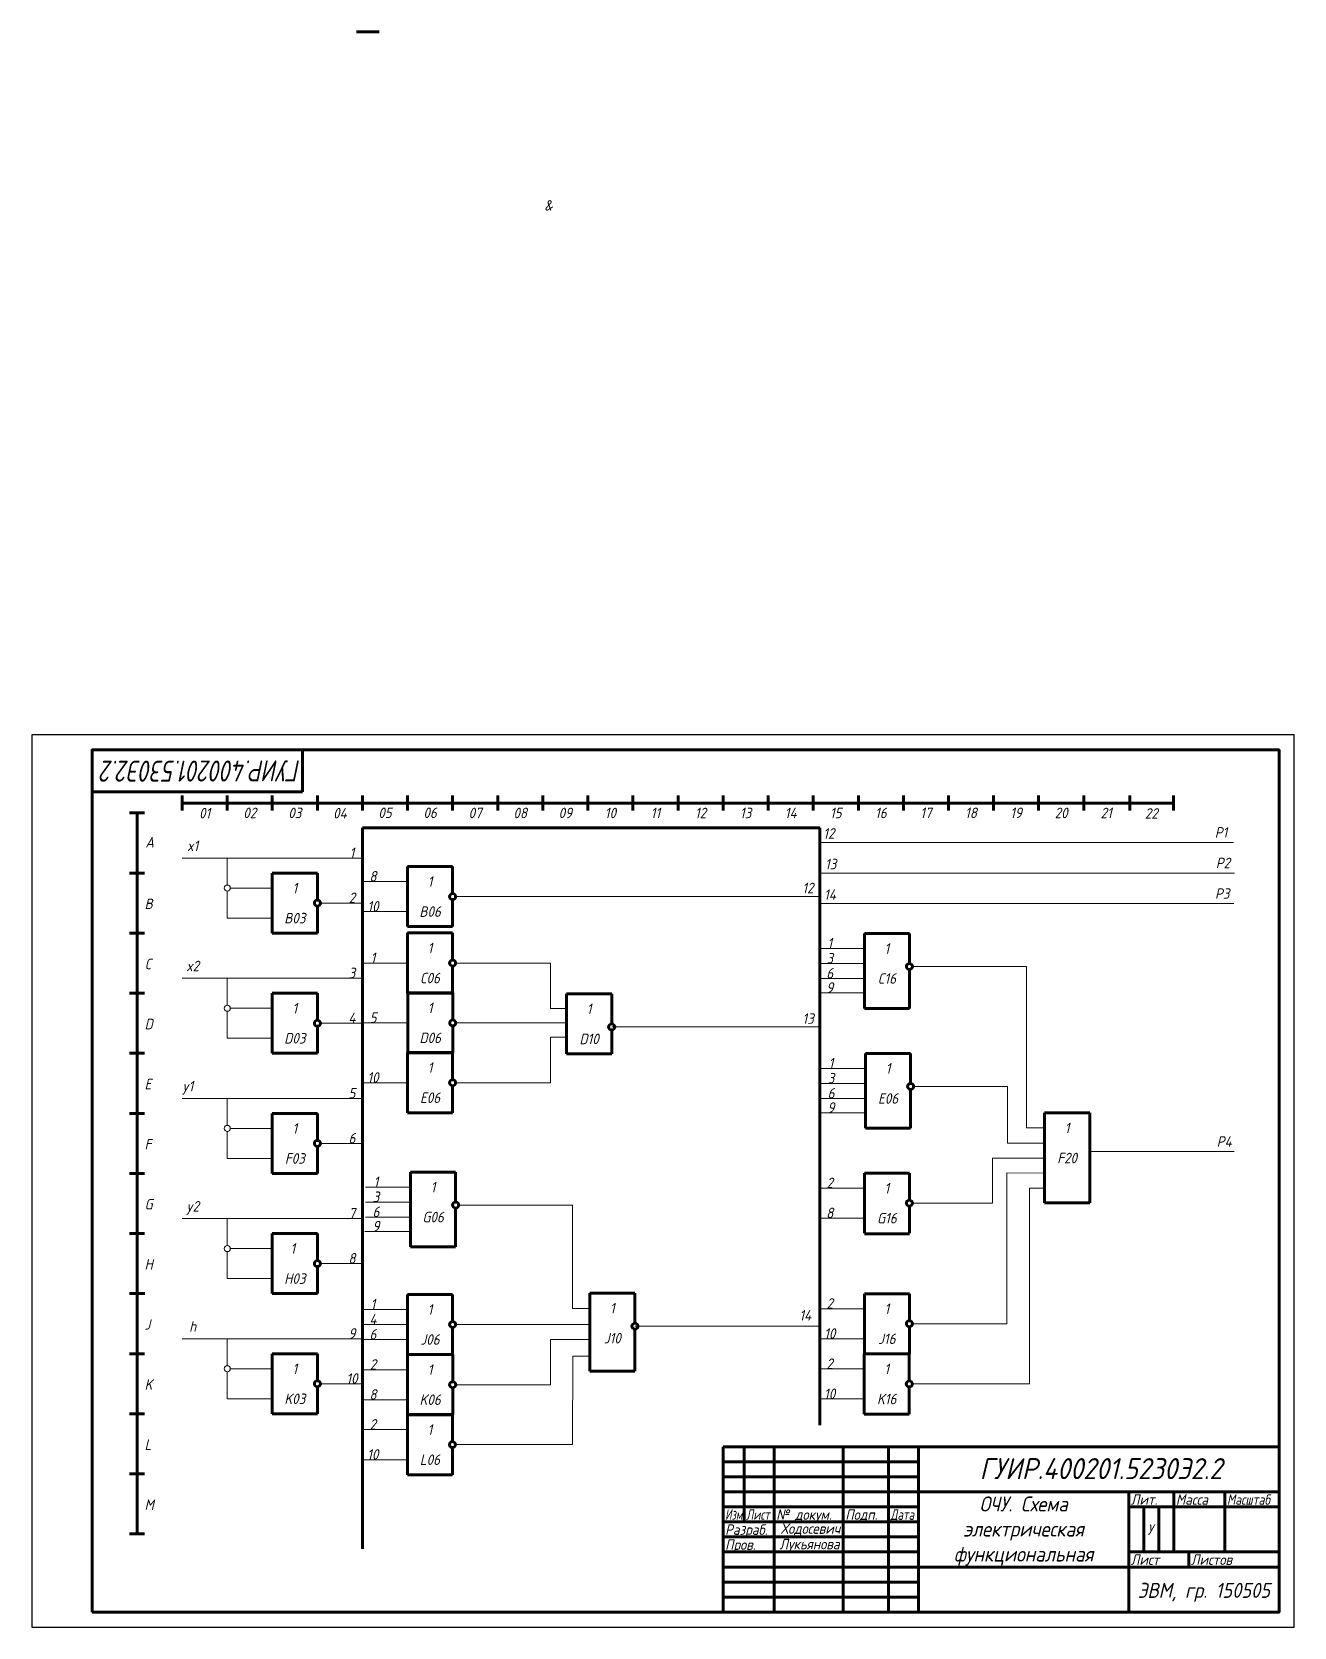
# Model space of a CAD drawing. Header units: millimetres. Extents: x 0 to 420, y 0 to 531.
import ezdxf
from ezdxf.enums import TextEntityAlignment as Align

# ---------------------------------------------------------------- set-up
doc = ezdxf.new("R2010")
doc.units = ezdxf.units.MM
doc.header["$LTSCALE"] = 0.5
doc.layers.get('0').update_dxf_attribs({"lineweight": 60})
doc.layers.get('Defpoints').update_dxf_attribs({"color": 5})
doc.layers.add('4-текст', color=7, linetype='Continuous', true_color=0x00ad00)
doc.styles.get("Standard").update_dxf_attribs({"font": 'ISOCPEUI.TTF', "width": 0.9})

msp = doc.modelspace()

# ---------------------------------------------------------------- linework, layer by layer
at = {"lineweight": 100}
for p, q in [((108, 531), (115.5, 531)), ((20, 292), (90, 292)), ((90, 292), (90, 278)), ((20, 278), (90, 278)), ((50, 274.3), (50, 276.8)), ((50, 276.8), (50, 271.8)), ((65, 274.3), (65, 276.8)), ((65, 276.8), (65, 271.8)), ((80, 274.3), (80, 276.8)), ((80, 276.8), (80, 271.8)), ((95, 271.8), (95, 276.8)), ((110, 271.8), (110, 276.8)), ((125, 271.8), (125, 276.8)), ((140, 274.3), (140, 276.8)), ((140, 276.8), (140, 271.8)), ((155, 274.3), (155, 276.8)), ((155, 276.8), (155, 271.8)), ((170, 274.3), (170, 276.8)), ((170, 276.8), (170, 274.3)), ((170, 276.8), (170, 271.8)), ((185, 274.3), (185, 276.8)), ((185, 276.8), (185, 271.8)), ((200, 274.3), (200, 276.8)), ((200, 276.8), (200, 271.8)), ((215, 274.3), (215, 276.8)), ((215, 276.8), (215, 271.8)), ((230, 274.3), (230, 276.8)), ((230, 276.8), (230, 271.8)), ((245, 274.3), (245, 276.8)), ((245, 276.8), (245, 271.8)), ((260, 274.3), (260, 276.8)), ((260, 276.8), (260, 271.8)), ((275, 274.3), (275, 276.8)), ((275, 276.8), (275, 271.8)), ((290, 274.3), (290, 276.8)), ((290, 276.8), (290, 271.8)), ((305, 274.3), (305, 276.8)), ((305, 276.8), (305, 271.8)), ((320, 274.3), (320, 276.8)), ((320, 276.8), (320, 271.8)), ((335, 274.3), (335, 276.8)), ((335, 276.8), (335, 271.8)), ((350, 274.3), (350, 276.8)), ((350, 276.8), (350, 271.8)), ((365.37, 276.83), (365.37, 271.83)), ((379.91, 276.8), (379.91, 271.8)), ((35, 271), (32.5, 271)), ((32.5, 271), (37.5, 271)), ((35, 271), (35, 188)), ((35, 271), (35, 51)), ((50, 274.3), (379.91, 274.3)), ((50, 274.3), (50, 271.8)), ((95, 274.3), (95, 271.8)), ((110, 274.3), (110, 271.8)), ((125, 274.3), (125, 271.8)), ((110, 266), (110, 31)), ((110, 266), (262.16, 266)), ((262.16, 266), (262.16, 67.17)), ((35, 251), (32.5, 251)), ((32.5, 251), (37.5, 251)), ((80, 251), (95, 251)), ((80, 231), (80, 251)), ((80, 251), (80, 247.75)), ((95, 251), (95, 242)), ((125, 253.17), (140, 253.17)), ((125, 233.17), (125, 253.17)), ((125, 253.17), (125, 249.92)), ((140, 253.17), (140, 244.17)), ((80, 236), (80, 246)), ((125, 243.17), (125, 246.42)), ((140, 244.17), (140, 246.42)), ((80, 241), (80, 244.25)), ((95, 242), (95, 244.25)), ((95, 240), (95, 231)), ((125, 236.42), (125, 239.92)), ((140, 242.17), (140, 233.17)), ((80, 234.25), (80, 237.75)), ((80, 231), (80, 234.25)), ((125, 233.17), (125, 236.42)), ((35, 231), (32.5, 231)), ((32.5, 231), (37.5, 231)), ((95, 231), (80, 231)), ((139.99, 231.05), (124.99, 231.05)), ((124.99, 231.05), (139.99, 231.05)), ((124.99, 211.05), (124.99, 231.05)), ((124.99, 231.05), (124.99, 227.8)), ((140, 233.17), (125, 233.17)), ((125, 233.17), (140, 233.17)), ((139.99, 231.05), (139.99, 222.05)), ((277, 230.9), (292, 230.9)), ((277, 210.9), (277, 230.9)), ((277, 230.9), (277, 227.65)), ((292, 230.9), (292, 221.9)), ((124.99, 221.05), (124.99, 224.3)), ((139.99, 222.05), (139.99, 224.3)), ((277, 220.9), (277, 224.15)), ((292, 220.88), (292, 224.15)), ((124.99, 214.3), (124.99, 217.8)), ((139.99, 220.05), (139.99, 211.05)), ((292, 218.9), (292, 205.96)), ((124.99, 211.05), (124.99, 214.3)), ((277, 214.15), (277, 217.65)), ((277, 205.96), (277, 214.15)), ((35, 211), (32.5, 211)), ((32.5, 211), (37.5, 211)), ((35, 211), (35, 201)), ((80, 211), (95, 211)), ((80, 191), (80, 211)), ((80, 211), (80, 207.75)), ((80, 211), (80, 206)), ((95, 211), (95, 202)), ((124.99, 211.05), (139.99, 211.05)), ((139.99, 211.05), (124.99, 211.05)), ((140.04, 211.13), (125.04, 211.13)), ((125.04, 211.13), (140.04, 211.13)), ((125.04, 191.13), (125.04, 211.13)), ((125.04, 211.13), (125.04, 207.88)), ((140.04, 211.13), (140.04, 202.13)), ((177.92, 210.79), (192.92, 210.79)), ((177.92, 190.85), (177.92, 210.79)), ((177.92, 210.79), (177.92, 207.54)), ((192.92, 210.79), (192.92, 201.79)), ((80, 201), (80, 204.25)), ((95, 202), (95, 204.25)), ((125.04, 201.13), (125.04, 204.38)), ((140.04, 202.13), (140.04, 204.38)), ((177.92, 200.79), (177.92, 204.04)), ((192.92, 200.77), (192.92, 204.04)), ((292, 205.96), (277, 205.96)), ((80, 194.25), (80, 197.75)), ((95, 200), (95, 191)), ((125.04, 194.38), (125.04, 197.88)), ((140.04, 200.13), (140.04, 191.13)), ((177.92, 194.04), (177.92, 197.54)), ((192.92, 198.79), (192.92, 190.85)), ((80, 191), (80, 194.25)), ((140, 191.22), (125, 191.22)), ((125, 191.22), (140, 191.22)), ((125, 171.22), (125, 191.22)), ((125, 191.22), (125, 187.97)), ((125.04, 191.13), (125.04, 194.38)), ((140, 191.22), (140, 182.22)), ((177.92, 190.85), (177.92, 194.04)), ((35, 191), (32.5, 191)), ((32.5, 191), (37.5, 191)), ((95, 191), (80, 191)), ((125.04, 191.13), (140.04, 191.13)), ((140.04, 191.13), (125.04, 191.13)), ((192.92, 190.85), (177.92, 190.85)), ((277.41, 190.97), (292.41, 190.97)), ((277.41, 170.97), (277.41, 190.97)), ((277.41, 190.97), (277.41, 187.72)), ((292.41, 190.97), (292.41, 181.97)), ((125, 181.22), (125, 184.47)), ((140, 182.22), (140, 184.47)), ((277.41, 180.97), (277.41, 184.22)), ((292.41, 180.95), (292.41, 184.22)), ((125, 174.47), (125, 177.97)), ((140, 180.22), (140, 171.22)), ((277.41, 174.22), (277.41, 177.72)), ((292.41, 178.97), (292.41, 166.03)), ((35, 171), (32.5, 171)), ((32.5, 171), (37.5, 171)), ((80, 171), (95, 171)), ((80, 151), (80, 171)), ((80, 171), (80, 167.75)), ((95, 171), (95, 162)), ((125, 171.22), (125, 174.47)), ((125, 171.22), (140, 171.22)), ((140, 171.22), (125, 171.22)), ((277.41, 166.03), (277.41, 174.22)), ((336.98, 171.14), (351.98, 171.14)), ((336.98, 151.14), (336.98, 171.14)), ((336.98, 171.14), (336.98, 167.89)), ((351.98, 171.14), (351.98, 162.14)), ((80, 156), (80, 166)), ((262.16, 168.96), (262.16, 163.96)), ((292.41, 166.03), (277.41, 166.03)), ((80, 161), (80, 164.25)), ((95, 162), (95, 164.25)), ((95, 160), (95, 151)), ((336.98, 161.14), (336.98, 164.39)), ((351.98, 158.29), (351.98, 164.39)), ((80, 154.25), (80, 157.75)), ((80, 151), (80, 154.25)), ((336.98, 154.39), (336.98, 157.89)), ((336.98, 141.2), (336.98, 154.39)), ((351.98, 159.14), (351.98, 141.2)), ((35, 151), (32.5, 151)), ((32.5, 151), (37.5, 151)), ((95, 151), (80, 151)), ((126, 151.49), (141, 151.49)), ((126, 131.49), (126, 151.49)), ((126, 151.49), (126, 148.24)), ((141, 151.49), (141, 142.49)), ((277, 151.12), (292, 151.12)), ((277, 131.12), (277, 151.12)), ((277, 151.12), (277, 147.87)), ((292, 151.12), (292, 142.12)), ((336.98, 151.14), (336.98, 146.14)), ((126, 141.49), (126, 144.74)), ((141, 141.48), (141, 144.74)), ((277, 141.12), (277, 144.37)), ((292, 142.12), (292, 144.37)), ((126, 134.74), (126, 138.24)), ((141, 139.49), (141, 126.56)), ((292, 140.12), (292, 131.12)), ((351.98, 141.2), (336.98, 141.2)), ((126, 126.56), (126, 134.74)), ((277, 134.37), (277, 137.87)), ((277, 131.12), (277, 134.37)), ((35, 131), (32.5, 131)), ((32.5, 131), (37.5, 131)), ((80, 131), (95, 131)), ((80, 111), (80, 131)), ((80, 131), (80, 127.75)), ((95, 131), (95, 122)), ((292, 130.9), (277, 130.9)), ((80, 116), (80, 126)), ((80, 121), (80, 124.25)), ((95, 122), (95, 124.25)), ((141, 126.56), (126, 126.56)), ((80, 114.25), (80, 117.75)), ((95, 120), (95, 111)), ((80, 111), (80, 114.25)), ((37.58, 111), (32.5, 111)), ((95, 111), (80, 111)), ((139.98, 110.73), (124.98, 110.73)), ((124.98, 110.73), (139.98, 110.73)), ((124.98, 90.73), (124.98, 110.73)), ((124.98, 110.73), (124.98, 107.48)), ((139.98, 110.73), (139.98, 101.73)), ((185.66, 111.17), (200.66, 111.17)), ((185.66, 91.17), (185.66, 111.17)), ((185.66, 111.17), (185.66, 107.92)), ((200.66, 111.17), (200.66, 102.17)), ((277, 90.98), (277, 110.98)), ((277, 110.98), (277, 107.73)), ((277, 110.98), (292, 110.98)), ((292, 110.98), (292, 101.98)), ((124.98, 100.73), (124.98, 103.98)), ((139.98, 101.73), (139.98, 103.98)), ((185.66, 101.17), (185.66, 104.42)), ((200.66, 101.15), (200.66, 104.42)), ((277, 100.98), (277, 104.23)), ((292, 101.98), (292, 104.23)), ((124.98, 93.98), (124.98, 97.48)), ((139.98, 99.73), (139.98, 90.73)), ((185.66, 100.72), (185.66, 95.72)), ((185.66, 94.42), (185.66, 97.92)), ((200.66, 99.17), (200.66, 85.23)), ((277, 94.23), (277, 97.73)), ((292, 99.98), (292, 90.98)), ((35, 91), (32.5, 91)), ((32.5, 91), (37.5, 91)), ((80, 91), (95, 91)), ((80, 71), (80, 91)), ((80, 91), (80, 87.75)), ((95, 91), (95, 82)), ((124.98, 90.73), (124.98, 93.98)), ((124.98, 90.73), (139.98, 90.73)), ((139.98, 90.73), (124.98, 90.73)), ((125.01, 90.69), (140.01, 90.69)), ((125.01, 70.69), (125.01, 90.69)), ((125.01, 90.69), (125.01, 87.44)), ((140.01, 90.69), (140.01, 81.69)), ((185.66, 85.23), (185.66, 94.42)), ((276.95, 70.93), (276.95, 90.93)), ((276.95, 90.93), (276.95, 87.68)), ((276.95, 90.93), (291.95, 90.93)), ((277, 90.98), (277, 94.23)), ((292, 90.98), (277, 90.98)), ((291.95, 90.93), (291.95, 81.93)), ((80, 76), (80, 86)), ((200.66, 85.23), (185.66, 85.23)), ((80, 81), (80, 84.25)), ((95, 82), (95, 84.25)), ((95, 80), (95, 71)), ((125.01, 80.69), (125.01, 83.94)), ((140.01, 81.69), (140.01, 83.94)), ((140.01, 79.69), (140.01, 70.69)), ((276.95, 80.93), (276.95, 84.18)), ((291.95, 81.93), (291.95, 84.18)), ((291.95, 79.93), (291.95, 70.93)), ((80, 74.25), (80, 77.75)), ((125.01, 73.94), (125.01, 77.44)), ((276.95, 74.18), (276.95, 77.68)), ((35, 71), (32.5, 71)), ((32.5, 71), (37.5, 71)), ((80, 71), (80, 74.25)), ((95, 71), (80, 71)), ((124.94, 50.73), (124.94, 70.73)), ((124.94, 70.73), (124.94, 67.48)), ((124.94, 70.73), (139.94, 70.73)), ((125.01, 70.69), (125.01, 73.94)), ((140.01, 70.69), (125.01, 70.69)), ((139.94, 70.73), (139.94, 61.73)), ((276.95, 70.93), (276.95, 74.18)), ((291.95, 70.93), (276.95, 70.93)), ((124.94, 60.73), (124.94, 63.98)), ((139.94, 61.73), (139.94, 63.98)), ((139.94, 59.73), (139.94, 50.73)), ((415, 60), (230, 60)), ((230, 5), (230, 60)), ((237, 60), (237, 35)), ((247, 5), (247, 60)), ((270, 60), (270, 5)), ((285, 5), (285, 60)), ((295, 60), (295, 5)), ((124.94, 53.98), (124.94, 57.48)), ((124.94, 50.73), (124.94, 53.98)), ((230, 55), (295, 55)), ((35, 51), (32.5, 51)), ((32.5, 51), (37.5, 51)), ((35, 51), (35, 31)), ((139.94, 50.73), (124.94, 50.73)), ((230, 50), (295, 50)), ((230, 45), (295, 45)), ((295, 45), (415, 45)), ((365, 5), (365, 45)), ((365, 45), (365, 40)), ((380, 45), (380, 25)), ((397, 25), (397, 45)), ((230, 40), (295, 40)), ((365, 40), (415, 40)), ((370, 25), (370, 40)), ((375, 40), (375, 25)), ((230, 35), (295, 35)), ((37.5, 31), (32.5, 31)), ((35, 31), (37.5, 31)), ((110, 31), (110, 26)), ((230, 30), (295, 30)), ((230, 25), (295, 25)), ((365, 25), (415, 25)), ((385, 20), (385, 25)), ((230, 20), (295, 20)), ((295, 20), (415, 20)), ((230, 15), (295, 15)), ((230, 10), (295, 10))]:
    msp.add_line(p, q, dxfattribs=at)
msp.add_line((20, 278), (20, 278))
at = {"lineweight": 20}
for p, q in [((399.85, 261.19), (262.16, 261.19)), ((50, 256), (70.3, 256)), ((65, 251), (65, 255.94)), ((66, 256), (96, 256)), ((96, 256), (110, 256)), ((110, 256), (106.5, 256)), ((65, 247), (65, 251)), ((400.19, 251), (262.5, 251)), ((65, 241), (65, 245)), ((80, 246), (66, 246)), ((125, 248.17), (110, 248.17)), ((65, 241), (65, 236)), ((110, 241), (96, 241)), ((262.29, 243.17), (141, 243.17)), ((399.94, 240.82), (262.25, 240.82)), ((65, 236), (80, 236)), ((125, 238.17), (110, 238.17)), ((277, 225.9), (262, 225.9)), ((124.99, 221.05), (109.99, 221.05)), ((172.58, 221.04), (140.99, 221.05)), ((172.6, 205.89), (172.58, 221.04)), ((277, 220.9), (262, 220.9)), ((293, 219.9), (330.94, 219.9)), ((330.94, 166.18), (330.93, 219.92)), ((50, 216), (67.5, 216)), ((65, 207), (65, 215.92)), ((66, 216), (96, 216)), ((96, 216), (110, 216)), ((277, 215.9), (262, 215.9)), ((276.84, 211.13), (261.84, 211.13)), ((65, 201), (65, 205)), ((80, 206), (66, 206)), ((172.6, 205.89), (177.63, 205.89)), ((65, 201), (65, 196)), ((110, 201), (96, 201)), ((125.04, 201.13), (110.04, 201.13)), ((177.63, 201.12), (141.04, 201.13)), ((262.16, 199.79), (192.92, 199.79)), ((65, 196), (80, 196)), ((172.6, 181.21), (172.59, 196.35)), ((172.59, 196.35), (177.63, 196.35)), ((277.41, 185.97), (262.41, 185.97)), ((125, 181.22), (110, 181.22)), ((172.59, 181.21), (141, 181.22)), ((277.41, 180.97), (262.41, 180.97)), ((50, 176), (75.8, 176)), ((65, 176.03), (65, 167)), ((66, 176), (96, 176)), ((96, 176), (110, 176)), ((277.41, 175.97), (262.41, 175.97)), ((324.59, 179.97), (293.41, 179.97)), ((324.6, 179.97), (324.59, 161.14)), ((277.24, 171.19), (262.24, 171.19)), ((65, 165), (65, 161)), ((80, 166), (66, 166)), ((330.94, 166.18), (336.98, 166.18)), ((65, 161), (65, 156)), ((110, 161), (96, 161)), ((324.59, 161.14), (336.98, 161.14)), ((65, 156), (80, 156)), ((319.6, 156.14), (319.59, 141.12)), ((319.6, 156.14), (336.98, 156.14)), ((400.05, 158.29), (351.98, 158.29)), ((324.45, 151.22), (324.45, 100.98)), ((324.45, 151.22), (336.98, 151.14)), ((126, 146.49), (111, 146.49)), ((277, 146.12), (262, 146.12)), ((331.98, 146.14), (336.98, 146.14)), ((331.99, 80.93), (331.98, 146.14)), ((126, 141.49), (111, 141.49)), ((141.97, 140.49), (179.94, 140.49)), ((179.94, 140.49), (179.94, 106.07)), ((319.59, 141.12), (293, 141.12)), ((50, 136), (74.06, 136)), ((65, 127), (65, 135.94)), ((66, 136), (96, 136)), ((96, 136), (110, 136)), ((126, 136.49), (111, 136.49)), ((277, 136.12), (262, 136.12)), ((125.83, 131.72), (110.83, 131.72)), ((65, 121), (65, 125)), ((80, 126), (66, 126)), ((65, 121), (65, 116)), ((110, 121), (96, 121)), ((65, 116), (80, 116)), ((124.98, 105.73), (109.98, 105.73)), ((179.94, 106.07), (185.66, 106.07)), ((277, 105.98), (262, 105.98)), ((324.45, 100.98), (293, 100.98)), ((50, 96), (81.62, 96)), ((65, 87), (65, 95.95)), ((66, 96), (96, 96)), ((96, 96), (110, 96)), ((124.98, 100.73), (109.98, 100.73)), ((124.98, 95.73), (109.98, 95.73)), ((185.66, 100.72), (140.98, 100.73)), ((172.6, 95.71), (185.66, 95.72)), ((172.6, 95.71), (172.6, 80.69)), ((262.16, 100.17), (200.66, 100.17)), ((277, 95.98), (262, 95.98)), ((65, 81), (65, 85)), ((80, 86), (66, 86)), ((125.01, 85.69), (110.01, 85.69)), ((179.96, 90.16), (179.94, 60.73)), ((179.96, 90.16), (185.66, 90.16)), ((276.95, 85.93), (261.95, 85.93)), ((65, 81), (65, 76)), ((110, 81), (96, 81)), ((172.6, 80.69), (141.01, 80.69)), ((331.99, 80.93), (292.95, 80.93)), ((65, 76), (80, 76)), ((125.01, 75.69), (110.01, 75.69)), ((276.95, 75.93), (261.95, 75.93)), ((124.94, 65.73), (109.94, 65.73)), ((140.9, 60.73), (179.94, 60.73)), ((124.94, 55.73), (109.94, 55.73))]:
    msp.add_line(p, q, dxfattribs=at)
at = {"lineweight": 100}
msp.add_lwpolyline([(20, 5), (415, 5), (415, 292), (20, 292)], close=True, dxfattribs=at)
at = {"lineweight": 20}
for centre in [(65, 246), (65, 206), (65, 166), (65, 126), (65, 86)]:
    msp.add_circle(centre, 1, dxfattribs=at)
at = {"lineweight": 100}
for centre in [(95, 241), (140, 243.17), (139.99, 221.05), (292, 219.9), (95, 201), (140.04, 201.13), (192.92, 199.79), (140, 181.22), (292.41, 179.97), (95, 161), (141, 140.49), (292, 141.12), (95, 121), (139.98, 100.73), (200.66, 100.17), (292, 100.98), (95, 81), (140.01, 80.69), (291.95, 80.93), (139.94, 60.73)]:
    msp.add_circle(centre, 1, dxfattribs=at)
at = {"layer": 'Defpoints'}
msp.add_lwpolyline([(0, 0), (420, 0), (420, 297), (0, 297)], close=True, dxfattribs=at)

# ---------------------------------------------------------------- texts
at = {"lineweight": 100, "width": 0.730892}
msp.add_text('ГУИР.400201.530Э2.2', height=7, rotation=180.1159, dxfattribs=at).set_placement((89.5, 288.53), (23.28, 288.39), align=Align.FIT)
at = {"lineweight": 100, "width": 0.863386}
msp.add_text('ЭВМ, гр. 150505', height=5, dxfattribs=at).set_placement((367.99, 9.73), (411.99, 9.73), align=Align.FIT)
at = {"lineweight": 100, "attachment_point": 1}
for s, width, heights, insert, char_height in [('&', 10, [0], (170.5, 475), 3.5), ('\\pxqc;01', 15, [0], (50, 272.71), 3.5), ('\\pxqc;02', 15, [0], (65, 272.77), 3.5), ('\\pxqc;03', 15, [0], (80, 272.77), 3.5), ('\\pxqc;04', 15, [0], (95, 272.67), 3.5), ('\\pxqc;05', 15, [0], (110, 272.82), 3.5), ('\\pxqc;06', 15, [0], (125, 272.82), 3.5), ('\\pxqc;07', 15, [0], (140, 272.75), 3.5), ('\\pxqc;08', 15, [0], (155, 272.75), 3.5), ('\\pxqc;09', 15, [0], (170, 272.75), 3.5), ('\\pxqc;10', 15, [0], (185, 272.75), 3.5), ('\\pxqc;11', 15, [0], (200, 272.75), 3.5), ('\\pxqc;12', 15, [0], (215, 272.75), 3.5), ('\\pxqc;13', 15, [0], (230, 272.75), 3.5), ('\\pxqc;14', 15, [0], (245, 272.75), 3.5), ('\\pxqc;15', 15, [0], (260, 272.75), 3.5), ('\\pxqc;16', 15, [0], (275, 272.76), 3.5), ('\\pxqc;17', 15, [0], (290, 272.8), 3.5), ('\\pxqc;18', 15, [0], (305, 272.8), 3.5), ('\\pxqc;19', 15, [0], (320, 272.8), 3.5), ('\\pxqc;20', 15, [0], (335, 272.76), 3.5), ('\\pxqc;2{\\fISOCPEUR|b0|i1|c204|p34;1}', 15, [0], (350, 272.76), 3.5), ('\\pxqc;2{\\fISOCPEUR|b0|i1|c204|p34;2}', 15, [0], (364.99, 272.59), 3.5), ('\\pxqc;12', 7, [0], (261.68, 265.94), 3.5), ('\\pxqc;P1', 7, [0], (392.21, 266.29), 3.5), ('\\pxqc;x1', 7, [0], (50, 261.83), 3.5), ('\\pxqc;1', 7, [0], (103, 259.5), 3.5), ('\\pxqc;13', 7, [0], (262.31, 255.75), 3.5), ('\\pxqc;P2', 7, [0], (392.84, 256.11), 3.5), ('\\pxqc;8', 7, [0], (110, 251.67), 3.5), ('\\pxqc;1', 15, [0], (125, 249.92), 3.5), ('\\pxqc;{\\fISOCPEUR|b0|i1|c204|p34;1}', 15, [0], (80, 247.75), 3.5), ('\\pxqc;2', 7, [0], (103, 244.5), 3.5), ('\\pxqc;12', 7, [0], (254.72, 247.78), 3.5), ('\\pxqc;14', 7, [0], (262.06, 245.57), 3.5), ('\\pxqc;P3', 7, [0], (392.59, 245.92), 3.5), ('\\pxqc;10', 7, [0], (110, 241.67), 3.5), ('\\pxqc;B06', 15, [0], (125, 239.92), 3.5), ('\\pxqc;B03', 15, [0], (80, 237.75), 3.5), ('\\pxqc;1', 7, [0], (262, 229.4), 3.5), ('\\pxqc;1', 7, [0], (110, 224.55), 3.5), ('\\pxqc;1', 15, [0], (124.99, 227.8), 3.5), ('\\pxqc;3', 7, [0], (262, 224.4), 3.5), ('\\pxqc;1', 15, [0], (277, 227.65), 3.5), ('\\pxqc;x2', 7, [0], (50, 221.83), 3.5), ('\\pxqc;3', 7, [0], (103, 219.5), 3.5), ('\\pxqc;{\\fISOCPEUR|b0|i1|c204|p34;С}06', 15, [0], (124.99, 217.8), 3.5), ('\\pxqc;6', 7, [0], (262, 219.4), 3.5), ('\\pxqc;9', 7, [0], (262, 214.63), 3.5), ('\\pxqc;C16', 15, [0], (277, 217.65), 3.5), ('\\pxqc;{\\fISOCPEUR|b0|i1|c204|p34;1}', 15, [0], (80, 207.75), 3.5), ('\\pxqc;1', 15, [0], (125.04, 207.88), 3.5), ('\\pxqc;1', 15, [0], (177.92, 207.54), 3.5), ('\\pxqc;4', 7, [0], (103, 204.5), 3.5), ('\\pxqc;5', 7, [0], (110.04, 204.63), 3.5), ('\\pxqc;13', 7, [0], (254.78, 204.3), 3.5), ('\\pxqc;D03', 15, [0], (80, 197.75), 3.5), ('\\pxqc;D06', 15, [0], (125.04, 197.88), 3.5), ('\\pxqc;D10', 15, [0], (177.92, 197.54), 3.5), ('\\pxqc;1', 15, [0], (125, 187.97), 3.5), ('\\pxqc;1', 7, [0], (262.41, 189.47), 3.5), ('\\pxqc;1', 15, [0], (277.41, 187.72), 3.5), ('y1', 7, [0], (50, 181.83), 3.5), ('\\pxqc;10', 7, [0], (110, 184.72), 3.5), ('\\pxqc;3', 7, [0], (262.41, 184.47), 3.5), ('\\pxqc;5', 7, [0], (103, 179.5), 3.5), ('\\pxqc;E06', 15, [0], (125, 177.97), 3.5), ('\\pxqc;6', 7, [0], (262.41, 179.47), 3.5), ('\\pxqc;E06', 15, [0], (277.41, 177.72), 3.5), ('\\pxqc;9', 7, [0], (262.41, 174.69), 3.5), ('\\pxqc;{\\fISOCPEUR|b0|i1|c204|p34;1}', 15, [0], (80, 167.75), 3.5), ('\\pxqc;1', 15, [0], (336.98, 167.89), 3.5), ('\\pxqc;6', 7, [0], (103, 164.5), 3.5), ('\\pxqc;P4', 7, [0], (393.25, 163.39), 3.5), ('\\pxqc;F03', 15, [0], (80, 157.75), 3.5), ('\\pxqc;F20', 15, [0], (336.98, 157.89), 3.5), ('\\pxqc;1', 7, [0], (111, 149.99), 3.5), ('\\pxqc;2', 7, [0], (262, 149.62), 3.5), ('\\pxqc;3', 7, [0], (111, 144.99), 3.5), ('\\pxqc;1', 15, [0], (126, 148.24), 3.5), ('\\pxqc;1', 15, [0], (277, 147.87), 3.5), ('\\pxqc;y2', 7, [0], (50, 141.83), 3.5), ('\\pxqc;7', 7, [0], (103, 139.5), 3.5), ('\\pxqc;6', 7, [0], (111, 139.99), 3.5), ('\\pxqc;G06', 15, [0], (126, 138.24), 3.5), ('\\pxqc;8', 7, [0], (262, 139.62), 3.5), ('\\pxqc;9', 7, [0], (111, 135.22), 3.5), ('\\pxqc;G16', 15, [0], (277, 137.87), 3.5), ('{\\fISOCPEUR|b0|i1|c204|p34;   1}', 15, [0], (80, 127.75), 3.5), ('\\pxqc;8', 7, [0], (103, 124.5), 3.5), ('\\pxqc;H03', 15, [0], (80, 117.75), 3.5), ('\\pxqc;1', 7, [0], (109.98, 109.23), 3.5), ('\\pxqc;1', 15, [0], (124.98, 107.48), 3.5), ('\\pxqc;1', 15, [0], (185.66, 107.92), 3.5), ('\\pxqc;2', 7, [0], (262, 109.48), 3.5), ('\\pxqc;1', 15, [0], (277, 107.73), 3.5), ('\\pxqc;h', 7, [0], (50, 101.83), 3.5), ('\\pxqc;4', 7, [0], (109.98, 104.23), 3.5), ('\\pxqc;1{\\fISOCPEUR|b0|i1|c204|p34;4}', 7, [0], (253.84, 105.52), 3.5), ('\\pxqc;9', 7, [0], (103.01, 99.5), 3.5), ('\\pxqc;6', 7, [0], (109.98, 99.23), 3.5), ('\\pxqc;J06', 15, [0], (124.98, 97.48), 3.5), ('\\pxqc;J10', 15, [0], (185.66, 97.92), 3.5), ('\\pxqc;10', 7, [0], (262, 99.48), 3.5), ('\\pxqc;J16', 15, [1.12], (277, 97.73), 3.5), ('\\pxqc;{\\fISOCPEUR|b0|i1|c204|p34;1}', 15, [0], (80, 87.75), 3.5), ('\\pxqc;2', 7, [0], (110.01, 89.19), 3.5), ('\\pxqc;1', 15, [0], (125.01, 87.44), 3.5), ('\\pxqc;2', 7, [0], (261.95, 89.43), 3.5), ('\\pxqc;1', 15, [0], (276.95, 87.68), 3.5), ('\\pxqc;10', 7, [0], (103, 84.5), 3.5), ('\\pxqc;K03', 15, [0], (80, 77.75), 3.5), ('\\pxqc;8', 7, [0], (110.01, 79.19), 3.5), ('\\pxqc;K06', 15, [0], (125.01, 77.44), 3.5), ('\\pxqc;10', 7, [0], (261.95, 79.43), 3.5), ('\\pxqc;K16', 15, [1.12], (276.95, 77.68), 3.5), ('\\pxqc;2', 7, [0], (109.94, 69.23), 3.5), ('\\pxqc;1', 15, [0], (124.94, 67.48), 3.5), ('\\pxqc;10', 7, [0], (109.94, 59.23), 3.5), ('\\pxqc;L06', 15, [1.12], (124.94, 57.48), 3.5), ('\\pxqc;{\\fISOCPEUR|b0|i1|c204|p34;ГУИР}.400201.52{\\fISOCPEUR|b0|i1|c204|p34;30Э}2.2', 120, [0], (295.72, 56.25), 7), ('\\pxqc;{\\fISOCPEUR|b0|i1|c204|p34;ОЧУ}. {\\fISOCPEUR|b0|i1|c204|p34;Схема электрическая функциональная}', 70, [0], (295, 43.48), 5), ('{\\fISOCPEUR|b0|i1|c204|p34;Ходосевич}', 23, [0], (249.19, 34.54), 3.5), ('У', 5, [0], (371.18, 34.23), 3.5), ('Лукьянова', 23, [0], (248.75, 29.39), 3.5)]:
    msp.add_mtext_dynamic_manual_height_columns(s, width=width, gutter_width=25, heights=heights, dxfattribs=dict(at, insert=insert, char_height=char_height))
at = {"lineweight": 100, "char_height": 3.5, "attachment_point": 1}
for s, insert in [('A', (37.77, 263)), ('B', (37.5, 242.5)), ('C', (37.5, 222.5)), ('\\pxql;D', (37.5, 202.5)), ('F', (37.5, 162.5)), ('\\pxql;G', (37.5, 142.5)), ('H', (37.5, 122.5)), ('K', (37.5, 82.5)), ('L', (37.5, 62.5)), ('M', (37.5, 42.5))]:
    msp.add_mtext(s, dxfattribs=dict(at, insert=insert))
for s, insert, width in [('E', (37.5, 182.5), 1.575), ('J', (37.5, 102.5), 2.205)]:
    msp.add_mtext(s, dxfattribs=dict(at, insert=insert, width=width))
at = {"layer": '4-текст', "lineweight": 100}
for s, width, p in [('Лит.', 0.9, (365.67, 40.7)), ('Масса', 0.9, (380.67, 40.7)), ('Масштаб', 0.8, (397.67, 40.7)), ('Изм.', 0.7, (230.67, 35.7)), ('Лист', 0.75, (237.67, 35.7)), ('№ докум.', 0.9, (247.67, 35.7)), ('Подп.', 0.9, (270.67, 35.7)), ('Дата', 0.75, (285.67, 35.7)), ('Разраб.', 0.9, (230.67, 30.7)), ('Пров.', 0.9, (230.67, 25.7)), ('Лист', 0.9, (365.67, 20.7)), ('Листов', 0.9, (385.67, 20.7))]:
    msp.add_text(s, height=3.5, dxfattribs=dict(at, width=width)).set_placement(p)

doc.saveas('drawing.dxf')
